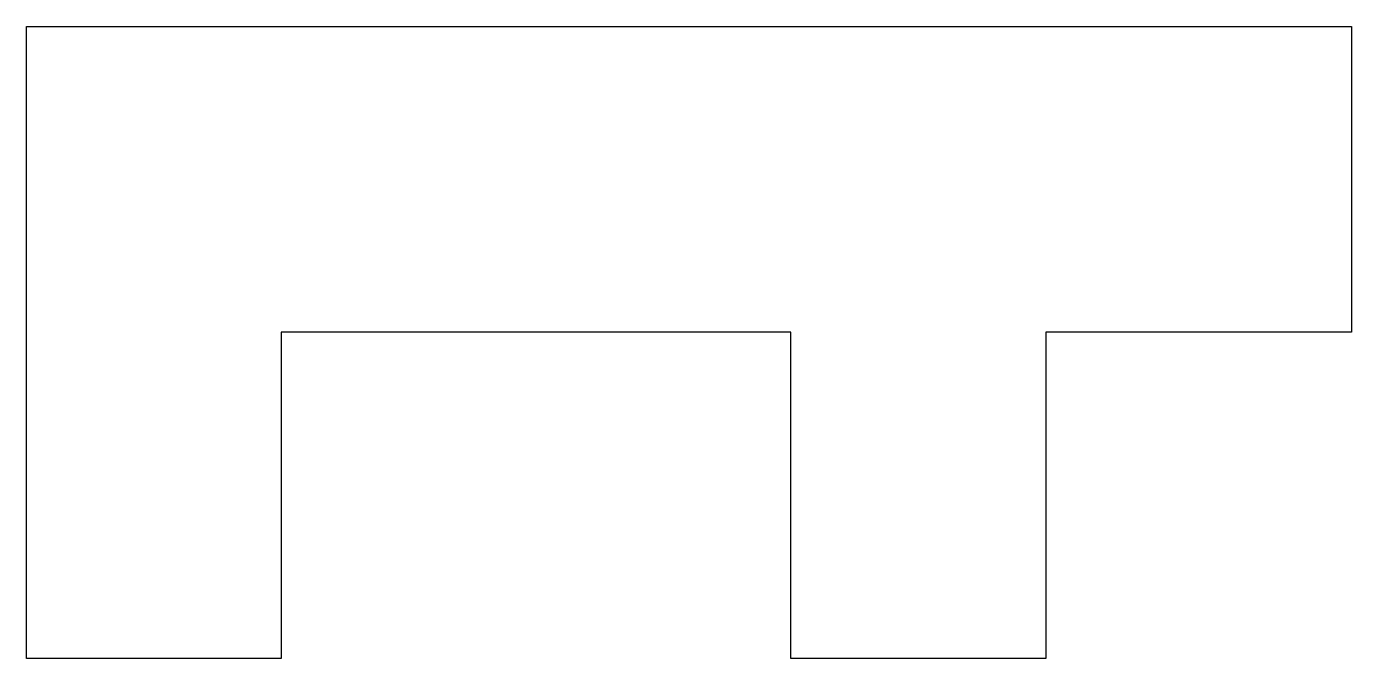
# Model space of a CAD drawing. Header units: millimetres. Extents: x -50 to 15, y -72.5 to -41.5.
import ezdxf

# ---------------------------------------------------------------- set-up
doc = ezdxf.new("R2010")
doc.units = ezdxf.units.MM

msp = doc.modelspace()

# ---------------------------------------------------------------- linework, layer by layer
msp.add_lwpolyline([(15, -56.5), (0, -56.5), (0, -72.5), (-12.5, -72.5), (-12.5, -56.5), (-37.5, -56.5), (-37.5, -72.5), (-50, -72.5), (-50, -41.5), (15, -41.5)], close=True)

doc.saveas('drawing.dxf')
